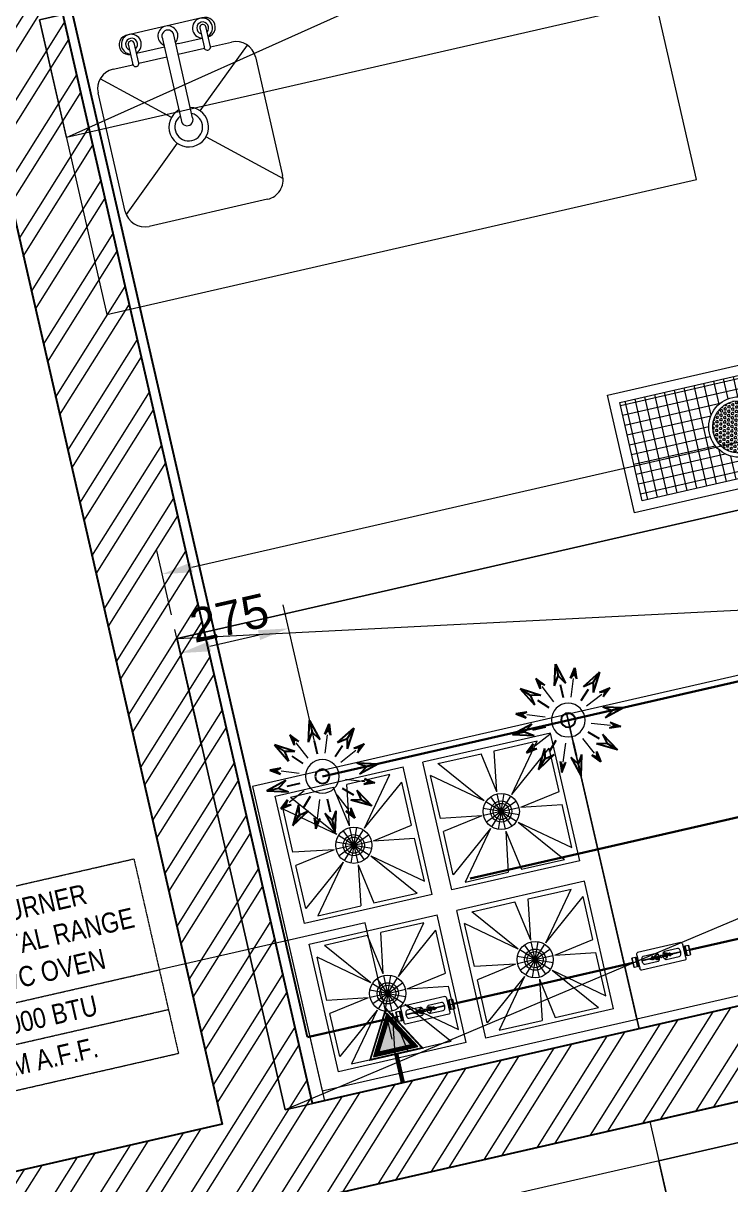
# Model space of a CAD drawing. Header units: millimetres. Extents: x 1667 to 847943, y 724 to 1832625.
# Drawn here: x 648084 to 649838, y 711078 to 713960 of the extents above; entities that cross this region are included whole.
import ezdxf

# ---------------------------------------------------------------- set-up
doc = ezdxf.new("R2010")
doc.units = ezdxf.units.MM
doc.linetypes.add('CENTER', pattern=[2, 1.25, -0.25, 0.25, -0.25])
doc.layers.get('Defpoints').update_dxf_attribs({"color": 140})
for name, color, linetype, lineweight in [('2026-02-28_GF-SF BWP SET_MAIN BLOCK_SASANGIR RESORT$0$BRICK WALL_MOFA', 20, 'Continuous', 25), ('2026-02-28_GF-SF BWP SET_MAIN BLOCK_SASANGIR RESORT$0$HATCH LIGHT_MOFA', 253, 'Continuous', 0), ('DIMENSION_MOFA', 66, 'CENTER', 15), ('FURNITURE_MOFA', 46, 'Continuous', 5), ('GH - KIT EQUIP.', 2, 'Continuous', 9), ('GH-GAS', 20, 'Continuous', 13), ('NEW BLOCK WORK', 126, 'Continuous', 30)]:
    doc.layers.add(name, color=color, linetype=linetype, lineweight=lineweight)
doc.layers.add('Fusible link', color=7, linetype='Continuous', true_color=0x30c200)
doc.layers.add('RI', color=81, linetype='Continuous')
doc.layers.add('SSEPL - DIMENSION', color=6, linetype='Continuous')
doc.layers.add('SSE PIPING', color=7, linetype='Continuous', lineweight=30, true_color=0x0512c2)
doc.layers.add('SSE SYS', color=7, linetype='Continuous', lineweight=15, true_color=0xeb0000)
doc.styles.add('arial', font='arial.ttf')
doc.styles.add('DIM', font='arial.ttf')
doc.styles.add('Note Text (ANSI)', font='arial.ttf')
doc.styles.add('RG', font='arial.ttf')
doc.styles.get("Standard").update_dxf_attribs({"font": 'arial.ttf'})
doc.dimstyles.new('1.', dxfattribs={"dimscale": 30, "dimtxt": 2.8, "dimasz": 2.5, "dimexe": 2, "dimexo": 2, "dimgap": 0.5, "dimtad": 1, "dimdec": 0, "dimrnd": 1e-08, "dimdsep": 46, "dimtxsty": 'Note Text (ANSI)', "dimcen": 0, "dimdle": 6, "dimclrd": 256, "dimclre": 256, "dimclrt": 256, "dimadec": 1, "dimazin": 2, "dimtfac": 0.785714, "dimtdec": 0, "dimtofl": 0, "dimtmove": 0, "dimatfit": 3, "dimfxl": 1, "dimtolj": 1, "dimlwd": -1, "dimlwe": -1, "dimarcsym": 1})
doc.dimstyles.new('KIT-DIM', dxfattribs={"dimscale": 35, "dimtxt": 2, "dimasz": 1.5, "dimexe": 0.5, "dimexo": 1, "dimgap": 1, "dimtad": 0, "dimdec": 0, "dimtxsty": 'arial', "dimcen": 0, "dimdle": 1, "dimclrd": 251, "dimclre": 251, "dimclrt": 1, "dimadec": 0, "dimazin": 0, "dimtfac": 1, "dimtdec": 0, "dimtix": 1, "dimtmove": 0, "dimatfit": 3, "dimfxl": 1, "dimlwd": -1, "dimarcsym": 0})
doc.dimstyles.new('KIT_DIM', dxfattribs={"dimscale": 35, "dimtxt": 2.5, "dimasz": 2, "dimexe": 1, "dimexo": 1, "dimgap": 0.5, "dimtad": 1, "dimdec": 0, "dimzin": 3, "dimdsep": 46, "dimtxsty": 'arial', "dimcen": 0, "dimdle": 0.75, "dimclrd": 251, "dimclre": 251, "dimclrt": 15, "dimadec": 1, "dimazin": 1, "dimtfac": 1, "dimtdec": 0, "dimtix": 1, "dimtmove": 1, "dimatfit": 3, "dimfxl": 1, "dimtolj": 1, "dimtzin": 3, "dimlwd": 13, "dimlwe": 13, "dimarcsym": 0})

# ---------------------------------------------------------------- blocks, each defined once
blk = doc.blocks.new('sofaseater_1')
at = {"layer": 'FURNITURE_MOFA'}
blk.add_lwpolyline([(1053427.8, -964637.6), (1053277.8, -964637.6), (1053277.8, -965337.6), (1053427.8, -965337.6)], dxfattribs=at)
for points in [[(1053277.8, -964637.6), (1053277.8, -965337.6), (1053927.8, -965337.6), (1053927.8, -964637.6)], [(1053427.8, -964637.6), (1053427.8, -965337.6), (1053277.8, -965337.6), (1053277.8, -964637.6)]]:
    blk.add_lwpolyline(points, close=True, dxfattribs=at)
blk = doc.blocks.new('oudoor seating_4S')
at = {"layer": 'NEW BLOCK WORK', "xscale": -1, "rotation": 90.00000000000001}
blk.add_blockref('sofaseater_1', (337240.9, 155012.1), dxfattribs=at)
blk = doc.blocks.new('SINK')
at = {"layer": 'FURNITURE_MOFA'}
for p, q in [((578109.7, 211491.4), (577915.6, 211491.4)), ((577916.8, 211465.2), (577916.8, 211420)), ((577932, 211420), (577932, 211465.2)), ((578002.8, 211466.1), (578002.8, 211256.4)), ((578031.9, 211255), (578031.9, 211465.8)), ((578098.8, 211465.2), (578098.8, 211420)), ((578114.1, 211420), (578114.1, 211465.2)), ((577915.6, 211442.3), (577915.6, 211442.2)), ((577915.6, 211442.2), (577916.8, 211442.2)), ((577932, 211442.2), (578002.8, 211442.2)), ((578038.5, 211442.2), (578031.9, 211442.2)), ((578038.5, 211442.2), (578098.8, 211442.2)), ((577980.6, 211267.4), (577829.8, 211400.2)), ((577866.5, 211416.5), (577916.7, 211416.5)), ((577932.1, 211416.5), (578002.8, 211416.5)), ((578031.9, 211416.5), (578098.7, 211416.5)), ((578053.9, 211267.4), (578204.7, 211400.2)), ((578114.2, 211416.5), (578168, 211416.5)), ((577817.3, 211065.7), (577817.3, 211367.3)), ((578217.3, 211367.3), (578217.3, 211065.7)), ((577980.6, 211201.7), (577817.8, 211058.2)), ((578053.9, 211201.7), (578216.7, 211058.2)), ((578168, 211016.5), (577866.5, 211016.5))]:
    blk.add_line(p, q, dxfattribs=at)
for centre, radius, start, end in [((577918.9, 211466.8), 24.8, 83.6375, 265.1112), ((577924.4, 211466.7), 24.8, 287.9421, 252.0579), ((578017.5, 211466.7), 24.8, 305.6219, 233.6179), ((578105.2, 211466.7), 24.8, 291.0633, 255.1249), ((578112.5, 211466.8), 24.8, 273.6196, 96.3625), ((577924.9, 211466.7), 14.8, 298.8271, 236.561), ((577924.4, 211467.2), 7.87, 345.6134, 194.3866), ((578017.3, 211466.5), 14.8, 353.6262, 192.1333), ((578105.9, 211466.7), 14.8, 303.439, 241.1729), ((578106.4, 211467.2), 7.87, 345.6134, 194.3866), ((577866.5, 211367.3), 49.2, 90, 180), ((577924.4, 211418), 7.87, 165.6134, 14.3866), ((578106.4, 211418), 7.87, 165.6134, 14.3866), ((578168, 211367.3), 49.2, 0, 90), ((578017.3, 211234.6), 49.2, 107.0555, 72.6537), ((578017.3, 211234.6), 34.4, 114.7713, 64.7909), ((578017.3, 211253.3), 14.8, 167.8667, 6.3738), ((577866.5, 211065.7), 49.2, 180, 270), ((578168, 211065.7), 49.2, 270, 0)]:
    blk.add_arc(centre, radius, start, end, dxfattribs=at)
blk = doc.blocks.new('GR600')
at = {"layer": 'GH - KIT EQUIP.', "true_color": 0x262627}
h = blk.add_hatch(dxfattribs=at)
h.set_pattern_fill('ANSI37', color=250, scale=200, angle=45)
h.set_pattern_definition([(90, (269578.89, 3638601.525), (-25, -5e-15), []), (180, (269578.89, 3638601.525), (5e-15, -25), [])])
h.paths.add_polyline_path([(505118.7, 156615), (505118.7, 156365), (505668.2, 156365), (505668.2, 156615)])
h.paths.add_polyline_path([(505468.4, 156490, 1), (505318.4, 156490, 1)], flags=16)
h.paths.add_polyline_path([(505458.4, 156490, 1), (505328.4, 156490, 1)], flags=0)
h = blk.add_hatch(dxfattribs=at)
h.set_pattern_fill('HEX', color=250, scale=25, angle=45)
h.set_pattern_definition([(45, (270639.0354, 3638601.525), (-3.827327723, 3.827327723), [3.125, -6.25]), (165, (270639.0354, 3638601.525), (-1.400899175, -5.228226898), [3.125, -6.25]), (105, (270641.245, 3638603.735), (-5.228226898, -1.400899175), [3.125, -6.25])])
h.paths.add_polyline_path([(505458.4, 156490, 1), (505328.4, 156490, 1)])
at = {"layer": 'GH - KIT EQUIP.'}
blk.add_lwpolyline([(505693.2, 156340), (505093.7, 156340), (505093.7, 156640), (505693.2, 156640), (505693.2, 156340)], dxfattribs=at)
blk.add_lwpolyline([(505668.2, 156615), (505668.2, 156365), (505118.7, 156365), (505118.7, 156615)], close=True, dxfattribs=at)
for radius in [75, 65]:
    blk.add_circle((505393.4, 156490), radius, dxfattribs=at)
blk = doc.blocks.new('GAS C')
at = {"layer": 'GH-GAS'}
h = blk.add_hatch(color=256, dxfattribs=at)
h.dxf.hatch_style = 1
h.paths.add_polyline_path([(85924.4, 27254.1), (85924.4, 27294.9), (85853.7, 27254.1), (85924.4, 27213.3)])
at = {"layer": 'GH-GAS', "color": 66}
for points, const_width in [([(86012.7, 27254.1), (85939.1, 27254.1), (85939.1, 27320.5), (85824.1, 27254.1), (85939.1, 27187.7), (85939.1, 27254.1)], 4.46), ([(85939.1, 27254.1), (86012.7, 27254.1)], 10.8)]:
    blk.add_lwpolyline(points, dxfattribs=dict(at, const_width=const_width))
at = {"layer": 'GH-GAS', "color": 0}
for points in [[(85933.4, 27254.1), (85933.4, 27310.6), (85835.6, 27254.1), (85933.4, 27197.6)], [(85924.4, 27254.1), (85924.4, 27294.9), (85853.7, 27254.1), (85924.4, 27213.3)]]:
    blk.add_lwpolyline(points, close=True, dxfattribs=at)
at = {"layer": 'GH-GAS', "color": 2, "const_width": 8.7}
blk.add_lwpolyline([(85928.9, 27254.1), (85928.9, 27302.7), (85844.6, 27254.1), (85928.9, 27205.4)], close=True, dxfattribs=at)
at = {"layer": 'GH-GAS', "color": 30}
blk.add_lwpolyline([(85924.4, 27254.1), (85924.4, 27294.9), (85853.7, 27254.1), (85924.4, 27213.3)], close=True, dxfattribs=at)
blk = doc.blocks.new('*T770')
at = {"layer": 'GH-GAS', "color": 0, "linetype": 'ByBlock', "lineweight": -2, "transparency": 16777216}
for p, q in [((0, 0), (948.4, 0)), ((0, 0), (0, -495)), ((259.1, 0), (259.1, -282.4)), ((948.4, 0), (948.4, -495)), ((0, -282.4), (948.4, -282.4)), ((0, -383.4), (948.4, -383.4)), ((0, -495), (948.4, -495))]:
    blk.add_line(p, q, dxfattribs=at)
at = {"layer": 'GH-GAS', "color": 0, "transparency": 16777216, "char_height": 50, "attachment_point": 5}
for s, insert, width in [('{\\fArial Narrow|b0|i0|c0|p34;\\C30;FOUR BURNER CONTINENTAL RANGE WITH U/C OVEN}', (603.8, -141.2), 687.71), ('{\\fArial Narrow|b0|i0|c0|p34;\\C30;4.5 P.S.I. - 400000 BTU}', (474.2, -332.9), 946.812), ('{\\fArial Narrow|b0|i0|c0|p34;\\C30;H.P. @ 200MM A.F.F.}', (474.2, -439.2), 946.812)]:
    blk.add_mtext(s, dxfattribs=dict(at, insert=insert, width=width))
at = {"layer": 'GH-GAS', "color": 0, "transparency": 16777216, "insert": (129.6, -141.2), "char_height": 50, "width": 257.481, "attachment_point": 5, "style": 'RG'}
blk.add_mtext('{\\fArial Narrow|b0|i0|c0|p34;\\C30;NVK - 06}', dxfattribs=at)
blk = doc.blocks.new('*D761')
at = {"layer": 'Defpoints', "color": 0, "transparency": 16777216}
for p in [(-20490, 256.7), (-20490, 100), (-20190.5, 111.9)]:
    blk.add_point(p, dxfattribs=at)
at = {"layer": 'GH-GAS', "lineweight": 13, "transparency": 16777216}
for p, q in [((174102.5, 1087063.8), (174102.5, 1087220.5)), ((174402, 1087075.8), (174402, 1087220.5)), ((174332, 1087185.5), (174172.5, 1087185.5))]:
    blk.add_line(p, q, dxfattribs=at)
at = {"layer": 'GH-GAS', "transparency": 16777216}
for points in [[(174172.5, 1087197.2), (174172.5, 1087173.8), (174102.5, 1087185.5)], [(174332, 1087173.8), (174332, 1087197.2), (174402, 1087185.5)]]:
    blk.add_solid(points, dxfattribs=at)
at = {"layer": 'GH-GAS', "transparency": 16777216, "insert": (174252.2, 1087247.7), "char_height": 87.5, "attachment_point": 5, "style": 'DIM'}
blk.add_mtext('\\A1;300', dxfattribs=at)
blk = doc.blocks.new('*D762')
at = {"layer": 'Defpoints', "color": 0, "transparency": 16777216}
for p in [(-18490.5, 256.7), (-20190.5, 111.9), (-18490.5, 111.9)]:
    blk.add_point(p, dxfattribs=at)
at = {"layer": 'GH-GAS', "lineweight": 13, "transparency": 16777216}
for p, q in [((174402, 1087075.8), (174402, 1087220.5)), ((176102, 1087075.8), (176102, 1087220.5)), ((174472, 1087185.5), (176032, 1087185.5))]:
    blk.add_line(p, q, dxfattribs=at)
at = {"layer": 'GH-GAS', "transparency": 16777216}
for points in [[(174472, 1087197.2), (174472, 1087173.8), (174402, 1087185.5)], [(176032, 1087173.8), (176032, 1087197.2), (176102, 1087185.5)]]:
    blk.add_solid(points, dxfattribs=at)
at = {"layer": 'GH-GAS', "transparency": 16777216, "insert": (175252, 1087247.7), "char_height": 87.5, "attachment_point": 5, "style": 'DIM'}
blk.add_mtext('\\A1;1700', dxfattribs=at)
blk = doc.blocks.new('FUSIBLE LINK')
at = {"layer": 'SSE SYS', "color": 0, "lineweight": 0}
for p, q in [((0, 11.8), (0, -11.8)), ((1.4, 11.8), (0, 11.8)), ((1.4, 11.8), (1.4, 12)), ((1.4, 11.8), (1.4, -11.8)), ((13.5, 12), (1.9, 12)), ((13.5, 0), (1.9, 0)), ((14, 11.8), (14, 12)), ((14, -11.8), (14, 11.8)), ((14, 10.9), (17.5, 10.9)), ((17.5, 11.5), (17.6, 12)), ((17.5, -11.5), (17.5, 11.5)), ((18.1, 12), (22.5, 12)), ((18.2, 0), (22.5, 0)), ((22.5, -16.5), (22.5, 16.5)), ((211.5, 22.5), (28.5, 22.5)), ((70.8, 0.7), (37.5, 0.7)), ((47.5, 10), (102.5, 10)), ((70.8, 0.7), (70.8, -0.4)), ((82, 2.7), (82, -0.4)), ((84, 3.5), (83, 3.5)), ((83, 0.3), (84, 0.3)), ((85, 2.7), (85, -0.4)), ((95, 0), (95, -1.1)), ((98.7, 0.4), (98.7, 1.1)), ((109.9, 6.7), (104.5, 6.7)), ((110.3, 0.4), (110.3, 1.1)), ((112, -3.1), (112, 3.1)), ((117, 1.2), (117, -1.2)), ((123, -1.2), (123, 1.2)), ((131.3, 7.8), (135.5, 7.8)), ((137.5, 10), (192.5, 10)), ((145, 0), (145, 1.1)), ((154.7, 2.7), (154.7, -0.4)), ((155.7, 3.5), (156.6, 3.5)), ((156.6, 0.3), (155.7, 0.3)), ((157.6, 2.7), (157.6, -0.4)), ((168.8, 0.7), (168.8, -0.4)), ((202.5, 0.7), (168.8, 0.7)), ((217.5, 16.5), (217.5, -16.5)), ((221.9, 12), (217.5, 12)), ((221.9, 0), (217.5, 0)), ((222.5, 11.5), (222.4, 12)), ((222.5, 11.5), (222.5, -11.5)), ((226, 10.9), (222.5, 10.9)), ((226, 11.8), (226, 12)), ((226, 11.8), (226, -11.8)), ((226.5, 12), (238.1, 12)), ((226.5, 0), (238.1, 0)), ((238.6, 11.8), (238.6, 12)), ((238.6, -11.8), (238.6, 11.8)), ((238.6, 11.8), (240, 11.8)), ((240, -11.8), (240, 11.8)), ((1.4, -11.8), (0, -11.8)), ((1.4, -11.8), (1.4, -12)), ((13.5, -12), (1.9, -12)), ((14, -10.9), (17.5, -10.9)), ((14, -11.8), (14, -12)), ((17.5, -11.5), (17.6, -12)), ((18.1, -12), (22.5, -12)), ((211.5, -22.5), (28.5, -22.5)), ((70.8, -0.6), (37.5, -0.6)), ((102.5, -10), (47.5, -10)), ((70.8, -0.4), (70.8, -0.6)), ((82, -3.6), (82, -0.4)), ((84, -4.4), (83, -4.4)), ((85, -0.4), (85, -3.6)), ((104.5, -6.7), (109.9, -6.7)), ((104.5, -7.8), (108.7, -7.8)), ((135.5, -5.6), (129.2, -5.6)), ((130.1, -6.7), (135.5, -6.7)), ((192.5, -10), (137.5, -10)), ((154.7, -0.4), (154.7, -3.6)), ((155.7, -4.4), (156.6, -4.4)), ((157.6, -3.6), (157.6, -0.4)), ((168.8, -0.4), (168.8, -0.6)), ((202.5, -0.6), (168.8, -0.6)), ((221.9, -12), (217.5, -12)), ((222.5, -11.5), (222.4, -12)), ((226, -10.9), (222.5, -10.9)), ((226, -11.8), (226, -12)), ((226.5, -12), (238.1, -12)), ((238.6, -11.8), (240, -11.8)), ((238.6, -11.8), (238.6, -12))]:
    blk.add_line(p, q, dxfattribs=at)
for centre, start, end in [((28.5, 16.5), 90, 180), ((211.5, 16.5), 0, 90), ((28.5, -16.5), 180, 270), ((211.5, -16.5), 270, 0)]:
    blk.add_arc(centre, 6, start, end, dxfattribs=at)
for centre, major_axis in [((76.3, 1.3), (0.107, 0.641)), ((163.3, 1.3), (-0.107, 0.641))]:
    blk.add_ellipse(centre, major_axis=major_axis, ratio=0.135102, dxfattribs=at)
for centre, major_axis, ratio, start_param, end_param in [((83, 2.7), (-1, 0), 0.769374, 4.712389, 6.283185), ((83, -0.4), (-1, 0), 0.769374, 4.712389, 6.283185), ((84, 2.7), (1, 0), 0.769374, 0, 1.570796), ((84, -0.4), (1, 0), 0.769374, 0, 1.570796), ((104.5, 0), (-9.5, 0), 0.707107, 5.998219, 7.853982), ((104.5, 0), (-9.5, 0), 0.707107, 4.712389, 5.774777), ((104.5, 1.1), (5.76, 0), 0.707107, 2.942229, 8.903945), ((104.5, 1.1), (4.76, 0), 0.707107, 2.951279, 8.856853), ((135.5, -1.1), (-4.76, 0), 0.707107, 4.335447, 6.067777), ((135.5, 1.1), (9.5, 0), 0.707107, 0.313248, 1.570796), ((135.5, 1.1), (9.5, 0), 0.707107, 4.712389, 6.385879), ((135.5, 0), (9.5, 0), 0.707107, 4.712389, 6.283185), ((135.5, -1.1), (4.76, 0), 0.707107, 0.215408, 0.824896), ((155.7, 2.7), (-1, 0), 0.769374, 4.712389, 6.283185), ((155.7, -0.4), (-1, 0), 0.769374, 4.712389, 6.283185), ((156.6, 2.7), (1, 0), 0.769374, 0, 1.570796), ((156.6, -0.4), (1, 0), 0.769374, 0, 1.570796), ((83, -3.6), (-1, 0), 0.769374, 0, 1.570796), ((84, -3.6), (1, 0), 0.769374, 4.712389, 6.283185), ((104.5, -1.1), (-9.5, 0), 0.707107, 0, 1.570796), ((155.7, -3.6), (-1, 0), 0.769374, 0, 1.570796), ((156.6, -3.6), (1, 0), 0.769374, 4.712389, 6.283185)]:
    blk.add_ellipse(centre, major_axis=major_axis, ratio=ratio, start_param=start_param, end_param=end_param, dxfattribs=at)
for points, weights in [([(1.9, 12), (1, 6), (1.9, 0)], [1.07710249847, 1.24373083487, 1.07710249847]), ([(1.4, 12), (1.4, 12), (1.9, 12)], [1.16041666667, 1.16041666667, 1.07710249847]), ([(1.9, 0), (1, -6), (1.9, -12)], [1.07710249847, 1.24373083487, 1.07710249847]), ([(13.5, 12), (14, 12), (14, 12)], [1.07710249847, 1.16041666667, 1.16041666667]), ([(13.5, 0), (14.4, 6), (13.5, 12)], [1.07710249847, 1.24373083487, 1.07710249847]), ([(13.5, -12), (14.4, -6), (13.5, 0)], [1.07710249847, 1.24373083487, 1.07710249847]), ([(18.1, 12), (17.6, 12), (17.6, 12)], [1.00344322391, 1.08333333333, 1.08333333333]), ([(18.2, 0), (17.2, 6), (18.1, 12)], [1.00136118663, 1.15523047531, 1.00343082543]), ([(18.1, -12), (17.2, -6), (18.2, 0)], [1.00343082542, 1.15523047531, 1.00136118663]), ([(222.4, 12), (222.4, 12), (221.9, 12)], [1.08333333333, 1.08333333333, 1.00764795771]), ([(221.9, 12), (222.8, 6), (221.9, 0)], [1.00767581319, 1.1670909423, 1.00981175327]), ([(221.9, 0), (222.8, -6), (221.9, -12)], [1.00981175327, 1.1670909423, 1.00767581319]), ([(226.5, 12), (225.6, 6), (226.5, 0)], [1.07710249847, 1.24373083487, 1.07710249847]), ([(226, 12), (226, 12), (226.5, 12)], [1.16041666667, 1.16041666667, 1.07710249847]), ([(226.5, 0), (225.6, -6), (226.5, -12)], [1.07710249847, 1.24373083487, 1.07710249847]), ([(238.1, 0), (239, 6), (238.1, 12)], [1.07710249847, 1.24373083487, 1.07710249847]), ([(238.1, 12), (238.6, 12), (238.6, 12)], [1.07710249847, 1.16041666667, 1.16041666667]), ([(238.1, -12), (239, -6), (238.1, 0)], [1.07710249847, 1.24373083487, 1.07710249847]), ([(1.9, -12), (1.4, -12), (1.4, -12)], [1.07710249847, 1.16041666667, 1.16041666667]), ([(14, -12), (14, -12), (13.5, -12)], [1.16041666667, 1.16041666667, 1.07710249847]), ([(17.6, -12), (17.6, -12), (18.1, -12)], [1.08333333333, 1.08333333333, 1.00344322392]), ([(221.9, -12), (222.4, -12), (222.4, -12)], [1.00764795771, 1.08333333333, 1.08333333333]), ([(226.5, -12), (226, -12), (226, -12)], [1.07710249847, 1.16041666667, 1.16041666667]), ([(238.6, -12), (238.6, -12), (238.1, -12)], [1.16041666667, 1.16041666667, 1.07710249847])]:
    blk.add_rational_spline(points, weights, degree=2, dxfattribs=at)
for points, knots in [([(47.5, -10), (46.2, -10), (44.9, -9.7), (42.4, -8.7), (41.3, -8), (39.5, -6.2), (38.8, -5.1), (37.8, -2.6), (37.5, -1.3), (37.5, 1.3), (37.8, 2.6), (38.8, 5.1), (39.5, 6.2), (41.3, 8), (42.4, 8.7), (44.9, 9.7), (46.2, 10), (47.5, 10)], [-3.028815, -3.028815, -3.028815, -3.028815, -2.650181, -2.650181, -2.271547, -2.271547, -1.892977, -1.892977, -1.514407, -1.514407, -1.135838, -1.135838, -0.757268, -0.757268, -0.378634, -0.378634, 0, 0, 0, 0]), ([(85, 0.6), (85.7, 0.6), (86.4, 0.7), (88.4, 1), (89.6, 1.4), (91.9, 2.4), (93.1, 2.8), (95.2, 3.2), (96, 3.3), (98.1, 3.3), (99.4, 3.2), (101.2, 2.7), (101.7, 2.5), (102.3, 2.1), (102.6, 1.9), (103.1, 1.4), (103.4, 1.1), (103.7, 0.4), (103.8, 0), (103.9, -0.7), (103.9, -1.1), (103.7, -1.8), (103.7, -2), (103.6, -2.2)], [0, 0, 0, 0, 0.217722, 0.217722, 0.599337, 0.599337, 1.001087, 1.001087, 1.237962, 1.237962, 1.634576, 1.634576, 1.793536, 1.793536, 1.887731, 1.887731, 2.035841, 2.035841, 2.164918, 2.164918, 2.307792, 2.307792, 2.392726, 2.392726, 2.392726, 2.392726]), ([(102.3, -1.9), (102.3, -1.8), (102.4, -1.7), (102.6, -1.2), (102.6, -0.8), (102.5, -0.2), (102.5, -0.1), (102.3, 0.3), (102.3, 0.4), (102, 0.7), (101.8, 0.9), (101.3, 1.2), (101, 1.4), (100.4, 1.6), (100, 1.7), (99, 1.9), (98.4, 2), (96.9, 2), (96, 2), (93.9, 1.7), (92.8, 1.3), (90.7, 0.5), (89.5, 0), (87.2, -0.5), (86.1, -0.7), (85, -0.7)], [1.927663, 1.927663, 1.927663, 1.927663, 1.971839, 1.971839, 2.14146, 2.14146, 2.223179, 2.223179, 2.288169, 2.288169, 2.392051, 2.392051, 2.484571, 2.484571, 2.605248, 2.605248, 2.785636, 2.785636, 3.064619, 3.064619, 3.414855, 3.414855, 3.792298, 3.792298, 4.131386, 4.131386, 4.131386, 4.131386]), ([(100.6, 1.5), (100.6, 1.4), (100.5, 1.4), (100.2, 1.1), (100, 0.8), (99.9, 0.5), (99.9, 0.4), (99.9, 0.4)], [7.1761552, 7.1761552, 7.1761552, 7.1761552, 7.2463126, 7.2463126, 7.5518512, 7.5518512, 7.6082514, 7.6082514, 7.6082514, 7.6082514]), ([(109.1, 0.4), (109.1, 0.5), (109, 0.7), (108.7, 1.2), (108.4, 1.5), (107.8, 1.9), (107.4, 2.2), (106.5, 2.5), (106.1, 2.6), (105.1, 2.8), (104.6, 2.8), (103.6, 2.7), (103.1, 2.6), (102.4, 2.5), (102.2, 2.4), (102, 2.3)], [4.958119, 4.958119, 4.958119, 4.958119, 5.153641, 5.153641, 5.481226, 5.481226, 5.77758, 5.77758, 6.070578, 6.070578, 6.364746, 6.364746, 6.659288, 6.659288, 6.800091, 6.800091, 6.800091, 6.800091]), ([(102.5, 10), (103.8, 10), (105.1, 9.7), (107.6, 8.7), (108.7, 8), (110.5, 6.2), (111.2, 5.1), (112.2, 2.6), (112.5, 1.3), (112.5, -1.3), (112.2, -2.6), (111.2, -5.1), (110.5, -6.2), (108.7, -8), (107.6, -8.7), (105.1, -9.7), (103.8, -10), (102.5, -10)], [0, 0, 0, 0, 0.378634, 0.378634, 0.757268, 0.757268, 1.135838, 1.135838, 1.514407, 1.514407, 1.892977, 1.892977, 2.271547, 2.271547, 2.650181, 2.650181, 3.028815, 3.028815, 3.028815, 3.028815]), ([(120, 3.3), (120.4, 3.3), (120.8, 3.2), (121.6, 2.8), (122, 2.6), (122.6, 2), (122.8, 1.6), (123.2, 0.8), (123.2, 0.4), (123.2, -0.4), (123.2, -0.8), (122.8, -1.6), (122.6, -2), (122, -2.6), (121.6, -2.8), (120.8, -3.2), (120.4, -3.2), (119.6, -3.2), (119.2, -3.2), (118.4, -2.8), (118, -2.6), (117.4, -2), (117.2, -1.6), (116.8, -0.8), (116.8, -0.4), (116.8, 0.4), (116.8, 0.8), (117.2, 1.6), (117.4, 2), (118, 2.6), (118.4, 2.8), (119.2, 3.2), (119.6, 3.3), (120, 3.3)], [0, 0, 0, 0, 0.122487, 0.122487, 0.244974, 0.244974, 0.367461, 0.367461, 0.489948, 0.489948, 0.612435, 0.612435, 0.734921, 0.734921, 0.857408, 0.857408, 0.979896, 0.979896, 1.102383, 1.102383, 1.22487, 1.22487, 1.347356, 1.347356, 1.469843, 1.469843, 1.59233, 1.59233, 1.714817, 1.714817, 1.837304, 1.837304, 1.959791, 1.959791, 1.959791, 1.959791]), ([(137.5, -10), (136.2, -10), (134.9, -9.7), (132.4, -8.7), (131.3, -8), (129.5, -6.2), (128.8, -5.1), (127.8, -2.6), (127.5, -1.3), (127.5, 1.3), (127.8, 2.6), (128.8, 5.1), (129.5, 6.2), (131.3, 8), (132.4, 8.7), (134.9, 9.7), (136.2, 10), (137.5, 10)], [-3.028815, -3.028815, -3.028815, -3.028815, -2.650181, -2.650181, -2.271547, -2.271547, -1.892977, -1.892977, -1.514407, -1.514407, -1.135838, -1.135838, -0.757268, -0.757268, -0.378634, -0.378634, 0, 0, 0, 0]), ([(140.3, 0.2), (140.3, -0.1), (140.1, -0.5), (139.7, -1.2), (139.4, -1.5), (138.8, -1.9), (138.4, -2.2), (137.5, -2.5), (137.1, -2.6), (136.1, -2.8), (135.6, -2.8), (134.6, -2.7), (134.1, -2.6), (133.2, -2.4), (132.8, -2.2), (132, -1.8), (131.7, -1.6), (131.2, -1.1), (131, -0.8), (130.8, -0.3), (130.7, 0), (130.7, 0.2)], [1.570796, 1.570796, 1.570796, 1.570796, 2.012049, 2.012049, 2.339634, 2.339634, 2.635988, 2.635988, 2.928985, 2.928985, 3.223153, 3.223153, 3.517695, 3.517695, 3.81113, 3.81113, 4.10472, 4.10472, 4.410259, 4.410259, 4.712389, 4.712389, 4.712389, 4.712389]), ([(136.3, -2.7), (136.2, -2.4), (136.1, -2.1), (135.8, -1.3), (135.8, -0.8), (135.9, 0), (135.9, 0.3), (136.2, 0.9), (136.4, 1.2), (137, 1.8), (137.3, 2.1), (138, 2.5), (138.5, 2.7), (139.5, 3), (140.1, 3.1), (141.6, 3.3), (142.6, 3.3), (144.7, 3.2), (146, 3), (148.3, 2.2), (149.4, 1.6), (151.6, 0.9), (152.7, 0.7), (154.1, 0.6), (154.4, 0.6), (154.7, 0.6)], [2.023629, 2.023629, 2.023629, 2.023629, 2.138276, 2.138276, 2.33333, 2.33333, 2.421199, 2.421199, 2.567305, 2.567305, 2.696329, 2.696329, 2.839885, 2.839885, 3.028475, 3.028475, 3.301463, 3.301463, 3.682223, 3.682223, 4.060763, 4.060763, 4.399366, 4.399366, 4.484991, 4.484991, 4.484991, 4.484991]), ([(154.7, -0.7), (153.9, -0.7), (153.1, -0.6), (150.9, -0.3), (149.6, 0.2), (147, 1.3), (145.6, 1.7), (143.5, 2), (142.8, 2), (141.5, 2), (140.9, 1.9), (139.9, 1.7), (139.4, 1.6), (138.7, 1.4), (138.4, 1.2), (138, 1), (137.9, 0.9), (137.6, 0.6), (137.4, 0.4), (137.2, 0), (137.1, -0.2), (137.1, -0.7), (137.1, -1), (137.3, -1.7), (137.4, -2.1), (137.7, -2.4), (137.7, -2.4), (137.7, -2.4)], [0, 0, 0, 0, 0.240735, 0.240735, 0.669452, 0.669452, 1.116471, 1.116471, 1.319401, 1.319401, 1.495533, 1.495533, 1.643532, 1.643532, 1.738305, 1.738305, 1.798805, 1.798805, 1.894993, 1.894993, 1.990364, 1.990364, 2.118017, 2.118017, 2.280462, 2.280462, 2.283284, 2.283284, 2.283284, 2.283284]), ([(162.2, 0.4), (163.7, 0.5), (165.2, 0.5), (167.4, 0.6), (168.1, 0.6), (168.8, 0.7)], [0.4577605, 0.4577605, 0.4577605, 0.4577605, 0.9134652, 0.9134652, 1.1257771, 1.1257771, 1.1257771, 1.1257771]), ([(192.5, 10), (193.8, 10), (195.1, 9.7), (197.6, 8.7), (198.7, 8), (200.5, 6.2), (201.2, 5.1), (202.2, 2.6), (202.5, 1.3), (202.5, -1.3), (202.2, -2.6), (201.2, -5.1), (200.5, -6.2), (198.7, -8), (197.6, -8.7), (195.1, -9.7), (193.8, -10), (192.5, -10)], [0, 0, 0, 0, 0.378634, 0.378634, 0.757268, 0.757268, 1.135838, 1.135838, 1.514407, 1.514407, 1.892977, 1.892977, 2.271547, 2.271547, 2.650181, 2.650181, 3.028815, 3.028815, 3.028815, 3.028815]), ([(82, -1.4), (78.8, -0.9), (75.5, -0.8), (71.7, -0.7), (71.3, -0.7), (70.8, -0.6)], [0, 0, 0, 0, 0.993496, 0.993496, 1.125968, 1.125968, 1.125968, 1.125968]), ([(96.8, -5), (96.2, -4.9), (95.7, -4.8), (93.8, -4.3), (92.5, -3.9), (89.2, -2.8), (87.1, -2.3), (85, -2)], [3.239476, 3.239476, 3.239476, 3.239476, 3.399636, 3.399636, 3.830524, 3.830524, 4.482784, 4.482784, 4.482784, 4.482784]), ([(85.2, -0.7), (87.3, -1), (89.3, -1.5), (92.7, -2.6), (94.1, -3.1), (95.6, -3.4)], [0.019334, 0.019334, 0.019334, 0.019334, 0.660667, 0.660667, 1.121037, 1.121037, 1.121037, 1.121037]), ([(154.7, -2), (152.8, -2.2), (150.8, -2.7), (147.5, -3.8), (146, -4.3), (143.6, -4.9), (142.7, -5.1), (141.7, -5.1), (141.6, -5.1), (141.6, -5.1)], [0, 0, 0, 0, 0.594463, 0.594463, 1.07955, 1.07955, 1.36646, 1.36646, 1.375298, 1.375298, 1.375298, 1.375298]), ([(143.6, -3.5), (143.6, -3.5), (143.6, -3.5), (144.8, -3.3), (145.9, -2.9), (149.4, -1.8), (151.9, -1.1), (154.5, -0.7)], [2.955523, 2.955523, 2.955523, 2.955523, 2.965126, 2.965126, 3.316615, 3.316615, 4.110893, 4.110893, 4.110893, 4.110893])]:
    blk.add_open_spline(points, degree=3, knots=knots, dxfattribs=at)
for points in [[(70.8, 0.7), (73, 0.6), (75.2, 0.5), (77.4, 0.4)], [(82, -0.5), (80.1, -0.2), (78.2, 0.3), (76.2, 0.6)], [(76.5, 1.9), (78.3, 1.6), (80.2, 1.1), (82, 0.8)], [(157.6, 0.8), (159.5, 1.1), (161.4, 1.6), (163.2, 1.9)], [(163.4, 0.6), (161.5, 0.3), (159.6, -0.2), (157.6, -0.5)], [(168.8, -0.6), (165.1, -0.8), (161.3, -0.8), (157.6, -1.4)]]:
    blk.add_open_spline(points, degree=3, dxfattribs=at)
blk = doc.blocks.new('*U187')
at = {"xscale": 0.6}
blk.add_blockref('FUSIBLE LINK', (-83, 0), dxfattribs=at)
blk = doc.blocks.new('*U186')
at = {"color": 0, "linetype": 'ByBlock', "lineweight": -2, "transparency": 16777216}
blk.add_blockref('*U187', (0, 0), dxfattribs=at)
blk = doc.blocks.new('FLU. LINK SLD')
at = {"layer": 'Fusible link', "color": 1, "lineweight": 30, "true_color": 0xff0000}
for p, q in [((72, 0), (300, 0)), ((444, 0), (672, 0))]:
    blk.add_line(p, q, dxfattribs=at)
at = {"color": 7, "xscale": -1}
blk.add_blockref('*U186', (361, 0), dxfattribs=at)
blk = doc.blocks.new('*U276')
blk.add_blockref('FLU. LINK SLD', (-372, 0))
blk = doc.blocks.new('*U275')
at = {"layer": 'Fusible link', "color": 0, "linetype": 'ByBlock', "lineweight": -2, "transparency": 16777216}
for p in [(5400, 0), (6000, 0)]:
    blk.add_blockref('*U276', p, dxfattribs=at)
blk = doc.blocks.new('*D285')
at = {"layer": 'Defpoints', "color": 0, "transparency": 16777216}
for p in [(1178353.9, -1355961.8), (1178353.9, -1356257.6), (1178628.9, -1356338.5)]:
    blk.add_point(p, dxfattribs=at)
at = {"layer": 'SSE SYS', "color": 7, "transparency": 16777216}
for p, q in [((1178353.9, -1356197.6), (1178353.9, -1355901.8)), ((1178628.9, -1356278.5), (1178628.9, -1355901.8)), ((1178553.9, -1355961.8), (1178428.9, -1355961.8))]:
    blk.add_line(p, q, dxfattribs=at)
for points in [[(1178428.9, -1355949.3), (1178428.9, -1355974.3), (1178353.9, -1355961.8)], [(1178553.9, -1355974.3), (1178553.9, -1355949.3), (1178628.9, -1355961.8)]]:
    blk.add_solid(points, dxfattribs=at)
at = {"layer": 'SSE SYS', "color": 7, "transparency": 16777216, "insert": (1178491.4, -1355903.9), "char_height": 84, "attachment_point": 5, "style": 'Note Text (ANSI)'}
blk.add_mtext('\\A1;275', dxfattribs=at)
blk = doc.blocks.new('as')
at = {"layer": 'RI', "color": 6}
for p, q in [((5465.8, 12710.1), (5481.9, 12687.3)), ((5468, 12682.3), (5465.8, 12710.1))]:
    blk.add_line(p, q, dxfattribs=at)
for points in [[(5465.8, 12710.1), (5470.9, 12696)], [(5468, 12682.3), (5470.9, 12696), (5481.9, 12687.3)]]:
    blk.add_lwpolyline(points, dxfattribs=at)
blk = doc.blocks.new('earsty')
at = {"layer": 'RI', "color": 3}
for p, q in [((5514.5, 12632.3), (5528.7, 12684)), ((5528.7, 12684), (5542.9, 12632.3))]:
    blk.add_line(p, q, dxfattribs=at)
for points in [[(5528.7, 12684), (5528.7, 12654)], [(5514.5, 12632.3), (5528.7, 12654), (5542.9, 12632.3)]]:
    blk.add_lwpolyline(points, dxfattribs=at)
blk = doc.blocks.new('N2 NOZZLE')
at = {"layer": 'RI', "color": 2}
for p, q in [((8849.9, 10451.9), (8849.9, 10418.8)), ((8787, 10426.6), (8809.9, 10402.7)), ((8915.4, 10424), (8891.5, 10401.1)), ((8759.4, 10365.1), (8792.4, 10365.1)), ((8940.7, 10361.8), (8907.6, 10361.8)), ((8787, 10295.6), (8809.9, 10319.5)), ((8915.4, 10298.2), (8891.5, 10321.1)), ((8849.9, 10270.3), (8849.9, 10303.4))]:
    blk.add_line(p, q, dxfattribs=at)
at = {"layer": 'RI', "color": 3}
blk.add_circle((8849.9, 10361.1), 17.7, dxfattribs=at)
at = {"layer": 'SSE SYS', "color": 3}
for p, q in [((8830.2, 10415.3), (8814, 10459.8)), ((8874.3, 10413.4), (8893.9, 10455.5)), ((8797.6, 10385.5), (8755, 10405.7)), ((8904.1, 10380.8), (8949.2, 10396.8)), ((8795.7, 10341.4), (8752.8, 10325.7)), ((8902.2, 10336.7), (8945.4, 10316.6)), ((8825.5, 10308.8), (8805.3, 10265.5)), ((8869.6, 10306.9), (8885.6, 10263.1))]:
    blk.add_line(p, q, dxfattribs=at)
at = {"layer": 'SSE SYS', "color": 6}
blk.add_circle((8849.9, 10361.1), 41.8, dxfattribs=at)
at = {"layer": 'SSEPL - DIMENSION'}
for name, p in [('earsty', (3321.2, -2180.5)), ('as', (3339.3, -2225.8))]:
    blk.add_blockref(name, p, dxfattribs=at)
for name, p, rotation in [('earsty', (13555.6, -2511.9), 43.86927902025781), ('as', (13853.7, -2435.5), 44.99999999919728), ('earsty', (21391.6, 4836.4), 89.99999999968108), ('as', (21329, 4607.4), 88.89712622311059), ('earsty', (21528.5, 15567.9), 136.116081330813), ('as', (21646.8, 15364.8), 134.9999999992035)]:
    blk.add_blockref(name, p, dxfattribs=dict(at, rotation=rotation))
at = {"layer": 'SSEPL - DIMENSION', "xscale": -1}
for name, p, rotation in [('as', (13242.5, -2658.2), 355.000000000404), ('earsty', (3639.9, -2316.2), 313.8692790201218), ('as', (2641.1, -1896), 309.4931779048613), ('earsty', (-3691.7, 4833.2), 270.0000000003189), ('as', (-4169.4, 5968.5), 265.0000000004954), ('earsty', (-4023.2, 15066.7), 226.1307608134773), ('earsty', (3321.2, 22902.7), 180), ('as', (-3462, 16461.1), 220.0000000005127)]:
    blk.add_blockref(name, p, dxfattribs=dict(at, rotation=rotation))
blk = doc.blocks.new('N2 NOZZLE - #01')
at = {"layer": 'SSEPL - DIMENSION'}
blk.add_blockref('N2 NOZZLE', (0, 0), dxfattribs=at)
blk = doc.blocks.new('*U278')
at = {"layer": 'SSEPL - DIMENSION', "color": 6, "xscale": -1}
blk.add_blockref('N2 NOZZLE - #01', (8849.9, -10361.1), dxfattribs=at)
blk = doc.blocks.new('*U277')
at = {"layer": 'SSE SYS', "color": 0, "linetype": 'ByBlock', "lineweight": -2, "transparency": 16777216}
for p in [(5625.1, 0), (6250.2, 0)]:
    blk.add_blockref('*U278', p, dxfattribs=at)
blk = doc.blocks.new('*D286')
at = {"layer": 'Defpoints', "color": 0, "transparency": 16777216}
for p in [(1178353.9, -1355760.7), (1178353.9, -1355924.3), (1185154, -1355924.3)]:
    blk.add_point(p, dxfattribs=at)
at = {"layer": 'SSE SYS', "color": 7, "transparency": 16777216}
for p, q in [((1178353.9, -1355864.3), (1178353.9, -1355700.7)), ((1185154, -1355864.3), (1185154, -1355700.7)), ((1185079, -1355760.7), (1178428.9, -1355760.7))]:
    blk.add_line(p, q, dxfattribs=at)
for points in [[(1178428.9, -1355748.2), (1178428.9, -1355773.2), (1178353.9, -1355760.7)], [(1185079, -1355773.2), (1185079, -1355748.2), (1185154, -1355760.7)]]:
    blk.add_solid(points, dxfattribs=at)
at = {"layer": 'SSE SYS', "color": 7, "transparency": 16777216, "insert": (1181753.9, -1355702.8), "char_height": 84, "attachment_point": 5, "style": 'Note Text (ANSI)'}
blk.add_mtext('\\A1;6800', dxfattribs=at)
blk = doc.blocks.new('FSS FF01')
at = {"layer": 'Fusible link', "color": 1, "true_color": 0xff0000}
blk.add_lwpolyline([(1178447.9, -1356961.3), (1178447.9, -1353854.3), (1178350.7, -1353854.3)], dxfattribs=at)
at = {"layer": 'SSE PIPING'}
for points in [[(1178628.9, -1356338.5), (1185105.8, -1356338.5)], [(1178929, -1356667), (1185105.8, -1356667)]]:
    blk.add_lwpolyline(points, dxfattribs=at)
at = {"layer": 'SSE SYS', "color": 30}
blk.add_lwpolyline([(1185154, -1357124.3), (1178353.9, -1357124.3), (1178353.9, -1355924.3), (1185154, -1355924.3)], close=True, dxfattribs=at)
at = {"layer": 'Fusible link', "rotation": 180}
blk.add_blockref('*U275', (1184747.9, -1356961.3), dxfattribs=at)
at = {"layer": 'SSE SYS', "rotation": 180}
blk.add_blockref('*U277', (1184879, -1356338.5), dxfattribs=at)
at = {"layer": 'SSE SYS'}
dim = blk.add_aligned_dim(p1=(1185154, -1355924.3), p2=(1178353.9, -1355924.3), distance=-163.6, dimstyle='1.', override={"dimtxsty": 'Note Text (ANSI)', "dimclrd": 7, "dimclre": 7, "dimclrt": 7}, dxfattribs=at)
dim.commit()
dim.dimension.update_dxf_attribs({"geometry": '*D286', "text_midpoint": (1181753.9, -1355702.8)})
dim = blk.add_linear_dim(base=(1178353.9, -1355961.8), p1=(1178628.9, -1356338.5), p2=(1178353.9, -1356257.6), angle=180, dimstyle='1.', override={"dimtxsty": 'Note Text (ANSI)', "dimclrd": 7, "dimclre": 7, "dimclrt": 7}, dxfattribs=at)
dim.commit()
dim.dimension.update_dxf_attribs({"geometry": '*D285', "text_midpoint": (1178491.4, -1355961.8), "dimtype": 128})
blk = doc.blocks.new('FURNITURE BOH')
at = {"layer": 'GH - KIT EQUIP.', "color": 6}
blk.add_line((-20480, 2472.3, 0), (-18980.5, 2772.3, 0), dxfattribs=at)
at = {"layer": 'GH - KIT EQUIP.', "color": 6, "lineweight": -2}
for p, q in [((-20490, 1200.1, 0), (-13690, 0)), ((-13690, 1200.1, 0), (-20490, 0, 0))]:
    blk.add_line(p, q, dxfattribs=at)
at = {"layer": 'GH - KIT EQUIP.', "color": 177, "lineweight": 15, "true_color": 0x293189}
for p, q in [((-20339.9, 439.5, 0), (-20339.9, 764.3, 0)), ((-20339.9, 764.3, 0), (-20015, 764.3, 0)), ((-20194.2, 752.7, 0), (-20303.8, 752.7, 0)), ((-20212.6, 637.1, 0), (-20303.8, 752.7, 0)), ((-20177.4, 651.6, 0), (-20194.2, 752.7, 0)), ((-20177.4, 651.6, 0), (-20160.7, 752.7, 0)), ((-20051.1, 752.7, 0), (-20160.7, 752.7, 0)), ((-20142.3, 637.1, 0), (-20051.1, 752.7, 0)), ((-20015, 439.5, 0), (-20015, 764.3, 0)), ((-19965, 439.5, 0), (-19965, 764.3, 0)), ((-19640.2, 764.3, 0), (-19965, 764.3, 0)), ((-19837.8, 637.1, 0), (-19929, 752.7, 0)), ((-19929, 752.7, 0), (-19819.4, 752.7, 0)), ((-19802.6, 651.6, 0), (-19819.4, 752.7, 0)), ((-19802.6, 651.6, 0), (-19785.9, 752.7, 0)), ((-19785.9, 752.7, 0), (-19676.3, 752.7, 0)), ((-19767.5, 637.1, 0), (-19676.3, 752.7, 0)), ((-19640.2, 439.5, 0), (-19640.2, 764.3, 0)), ((-20212.6, 637.1, 0), (-20328.3, 728.3, 0)), ((-20328.3, 618.7, 0), (-20328.3, 728.3, 0)), ((-20142.3, 637.1, 0), (-20026.6, 728.3, 0)), ((-20026.6, 618.7, 0), (-20026.6, 728.3, 0)), ((-19953.4, 618.7, 0), (-19953.4, 728.3, 0)), ((-19837.8, 637.1, 0), (-19953.4, 728.3, 0)), ((-19767.5, 637.1, 0), (-19651.8, 728.3, 0)), ((-19651.8, 618.7, 0), (-19651.8, 728.3, 0)), ((-20177.4, 601.9, 0), (-20194.7, 643.5, 0)), ((-20177.4, 601.9, 0), (-20177.4, 646.9, 0)), ((-20177.4, 601.9, 0), (-20160.2, 643.5, 0)), ((-19802.6, 601.9, 0), (-19819.8, 643.5, 0)), ((-19802.6, 601.9, 0), (-19802.6, 646.9, 0)), ((-19802.6, 601.9, 0), (-19785.4, 643.5, 0)), ((-20227.2, 601.9, 0), (-20328.3, 618.7, 0)), ((-20177.4, 601.9, 0), (-20219, 619.1, 0)), ((-20177.4, 601.9, 0), (-20209.2, 633.7, 0)), ((-20177.4, 601.9, 0), (-20145.6, 633.7, 0)), ((-20177.4, 601.9, 0), (-20135.9, 619.1, 0)), ((-20127.7, 601.9, 0), (-20026.6, 618.7, 0)), ((-19852.3, 601.9, 0), (-19953.4, 618.7, 0)), ((-19802.6, 601.9, 0), (-19844.2, 619.1, 0)), ((-19802.6, 601.9, 0), (-19834.4, 633.7, 0)), ((-19802.6, 601.9, 0), (-19770.8, 633.7, 0)), ((-19802.6, 601.9, 0), (-19761.1, 619.1, 0)), ((-19752.9, 601.9, 0), (-19651.8, 618.7, 0)), ((-20227.2, 601.9, 0), (-20328.3, 585.2, 0)), ((-20328.3, 475.6, 0), (-20328.3, 585.2, 0)), ((-20177.4, 601.9, 0), (-20222.4, 601.9, 0)), ((-20177.4, 601.9, 0), (-20219, 584.7, 0)), ((-20177.4, 601.9, 0), (-20209.2, 570.1, 0)), ((-20177.4, 601.9, 0), (-20194.7, 560.4, 0)), ((-20177.4, 601.9, 0), (-20132.5, 601.9, 0)), ((-20177.4, 601.9, 0), (-20135.9, 584.7, 0)), ((-20177.4, 601.9, 0), (-20145.6, 570.1, 0)), ((-20177.4, 601.9, 0), (-20160.2, 560.4, 0)), ((-20177.4, 601.9, 0), (-20177.4, 556.9, 0)), ((-20127.7, 601.9, 0), (-20026.6, 585.2, 0)), ((-20026.6, 475.6, 0), (-20026.6, 585.2, 0)), ((-19852.3, 601.9, 0), (-19953.4, 585.2, 0)), ((-19953.4, 475.6, 0), (-19953.4, 585.2, 0)), ((-19802.6, 601.9, 0), (-19847.6, 601.9, 0)), ((-19802.6, 601.9, 0), (-19844.2, 584.7, 0)), ((-19802.6, 601.9, 0), (-19834.4, 570.1, 0)), ((-19802.6, 601.9, 0), (-19819.8, 560.4, 0)), ((-19802.6, 601.9, 0), (-19757.7, 601.9, 0)), ((-19802.6, 601.9, 0), (-19761.1, 584.7, 0)), ((-19802.6, 601.9, 0), (-19770.8, 570.1, 0)), ((-19802.6, 601.9, 0), (-19785.4, 560.4, 0)), ((-19802.6, 601.9, 0), (-19802.6, 556.9, 0)), ((-19752.9, 601.9, 0), (-19651.8, 585.2, 0)), ((-19651.8, 475.6, 0), (-19651.8, 585.2, 0)), ((-20212.6, 566.8, 0), (-20328.3, 475.6, 0)), ((-20212.6, 566.8, 0), (-20303.8, 451.1, 0)), ((-20177.4, 552.2, 0), (-20194.2, 451.1, 0)), ((-20177.4, 552.2, 0), (-20160.7, 451.1, 0)), ((-20142.3, 566.8, 0), (-20026.6, 475.6, 0)), ((-20142.3, 566.8, 0), (-20051.1, 451.1, 0)), ((-19837.8, 566.8, 0), (-19953.4, 475.6, 0)), ((-19837.8, 566.8, 0), (-19929, 451.1, 0)), ((-19802.6, 552.2, 0), (-19819.4, 451.1, 0)), ((-19802.6, 552.2, 0), (-19785.9, 451.1, 0)), ((-19767.5, 566.8, 0), (-19651.8, 475.6, 0)), ((-19767.5, 566.8, 0), (-19676.3, 451.1, 0)), ((-20015, 439.5, 0), (-20339.9, 439.5, 0)), ((-20303.8, 451.1, 0), (-20194.2, 451.1, 0)), ((-20160.7, 451.1, 0), (-20051.1, 451.1, 0)), ((-19640.2, 439.5, 0), (-19965, 439.5, 0)), ((-19929, 451.1, 0), (-19819.4, 451.1, 0)), ((-19785.9, 451.1, 0), (-19676.3, 451.1, 0)), ((-20339.9, 62.5, 0), (-20339.9, 387.3, 0)), ((-20339.9, 387.3, 0), (-20015, 387.3, 0)), ((-20194.2, 375.7, 0), (-20303.8, 375.7, 0)), ((-20212.6, 260, 0), (-20303.8, 375.7, 0)), ((-20177.4, 274.6, 0), (-20194.2, 375.7, 0)), ((-20177.4, 274.6, 0), (-20160.7, 375.7, 0)), ((-20051.1, 375.7, 0), (-20160.7, 375.7, 0)), ((-20142.3, 260, 0), (-20051.1, 375.7, 0)), ((-20015, 62.5, 0), (-20015, 387.3, 0)), ((-19965, 62.5, 0), (-19965, 387.3, 0)), ((-19640.2, 387.3, 0), (-19965, 387.3, 0)), ((-19837.8, 260, 0), (-19929, 375.7, 0)), ((-19929, 375.7, 0), (-19819.4, 375.7, 0)), ((-19802.6, 274.6, 0), (-19819.4, 375.7, 0)), ((-19802.6, 274.6, 0), (-19785.9, 375.7, 0)), ((-19785.9, 375.7, 0), (-19676.3, 375.7, 0)), ((-19767.5, 260, 0), (-19676.3, 375.7, 0)), ((-19640.2, 62.5, 0), (-19640.2, 387.3, 0)), ((-20212.6, 260, 0), (-20328.3, 351.3, 0)), ((-20328.3, 241.6, 0), (-20328.3, 351.3, 0)), ((-20142.3, 260, 0), (-20026.6, 351.3, 0)), ((-20026.6, 241.6, 0), (-20026.6, 351.3, 0)), ((-19953.4, 241.6, 0), (-19953.4, 351.3, 0)), ((-19837.8, 260, 0), (-19953.4, 351.3, 0)), ((-19767.5, 260, 0), (-19651.8, 351.3, 0)), ((-19651.8, 241.6, 0), (-19651.8, 351.3, 0)), ((-20177.4, 224.9, 0), (-20194.7, 266.5, 0)), ((-20177.4, 224.9, 0), (-20177.4, 269.9, 0)), ((-20177.4, 224.9, 0), (-20160.2, 266.5, 0)), ((-19802.6, 224.9, 0), (-19819.8, 266.5, 0)), ((-19802.6, 224.9, 0), (-19802.6, 269.9, 0)), ((-19802.6, 224.9, 0), (-19785.4, 266.5, 0)), ((-20227.2, 224.9, 0), (-20328.3, 241.6, 0)), ((-20177.4, 224.9, 0), (-20219, 242.1, 0)), ((-20177.4, 224.9, 0), (-20209.2, 256.7, 0)), ((-20177.4, 224.9, 0), (-20145.6, 256.7, 0)), ((-20177.4, 224.9, 0), (-20135.9, 242.1, 0)), ((-20127.7, 224.9, 0), (-20026.6, 241.6, 0)), ((-19852.3, 224.9, 0), (-19953.4, 241.6, 0)), ((-19802.6, 224.9, 0), (-19844.2, 242.1, 0)), ((-19802.6, 224.9, 0), (-19834.4, 256.7, 0)), ((-19802.6, 224.9, 0), (-19770.8, 256.7, 0)), ((-19802.6, 224.9, 0), (-19761.1, 242.1, 0)), ((-19752.9, 224.9, 0), (-19651.8, 241.6, 0)), ((-20227.2, 224.9, 0), (-20328.3, 208.2, 0)), ((-20328.3, 98.5, 0), (-20328.3, 208.2, 0)), ((-20177.4, 224.9, 0), (-20222.4, 224.9, 0)), ((-20177.4, 224.9, 0), (-20219, 207.7, 0)), ((-20177.4, 224.9, 0), (-20209.2, 193.1, 0)), ((-20177.4, 224.9, 0), (-20194.7, 183.3, 0)), ((-20177.4, 224.9, 0), (-20132.5, 224.9, 0)), ((-20177.4, 224.9, 0), (-20135.9, 207.7, 0)), ((-20177.4, 224.9, 0), (-20145.6, 193.1, 0)), ((-20177.4, 224.9, 0), (-20160.2, 183.3, 0)), ((-20177.4, 224.9, 0), (-20177.4, 179.9, 0)), ((-20127.7, 224.9, 0), (-20026.6, 208.2, 0)), ((-20026.6, 98.5, 0), (-20026.6, 208.2, 0)), ((-19852.3, 224.9, 0), (-19953.4, 208.2, 0)), ((-19953.4, 98.5, 0), (-19953.4, 208.2, 0)), ((-19802.6, 224.9, 0), (-19847.6, 224.9, 0)), ((-19802.6, 224.9, 0), (-19844.2, 207.7, 0)), ((-19802.6, 224.9, 0), (-19834.4, 193.1, 0)), ((-19802.6, 224.9, 0), (-19819.8, 183.3, 0)), ((-19802.6, 224.9, 0), (-19757.7, 224.9, 0)), ((-19802.6, 224.9, 0), (-19761.1, 207.7, 0)), ((-19802.6, 224.9, 0), (-19770.8, 193.1, 0)), ((-19802.6, 224.9, 0), (-19785.4, 183.3, 0)), ((-19802.6, 224.9, 0), (-19802.6, 179.9, 0)), ((-19752.9, 224.9, 0), (-19651.8, 208.2, 0)), ((-19651.8, 98.5, 0), (-19651.8, 208.2, 0)), ((-20212.6, 189.7, 0), (-20328.3, 98.5, 0)), ((-20212.6, 189.7, 0), (-20303.8, 74.1, 0)), ((-20177.4, 175.2, 0), (-20194.2, 74.1, 0)), ((-20177.4, 175.2, 0), (-20160.7, 74.1, 0)), ((-20142.3, 189.7, 0), (-20026.6, 98.5, 0)), ((-20142.3, 189.7, 0), (-20051.1, 74.1, 0)), ((-19837.8, 189.7, 0), (-19953.4, 98.5, 0)), ((-19837.8, 189.7, 0), (-19929, 74.1, 0)), ((-19802.6, 175.2, 0), (-19819.4, 74.1, 0)), ((-19802.6, 175.2, 0), (-19785.9, 74.1, 0)), ((-19767.5, 189.7, 0), (-19651.8, 98.5, 0)), ((-19767.5, 189.7, 0), (-19676.3, 74.1, 0)), ((-20015, 62.5, 0), (-20339.9, 62.5, 0)), ((-20303.8, 74.1, 0), (-20194.2, 74.1, 0)), ((-20160.7, 74.1, 0), (-20051.1, 74.1, 0)), ((-19640.2, 62.5, 0), (-19965, 62.5, 0)), ((-19929, 74.1, 0), (-19819.4, 74.1, 0)), ((-19785.9, 74.1, 0), (-19676.3, 74.1, 0))]:
    blk.add_line(p, q, dxfattribs=at)
at = {"layer": 'GH - KIT EQUIP.', "elevation": 0}
for points in [[(-20480, 2022.3), (-18980.5, 2022.3), (-18980.5, 2772.3), (-20480, 2772.3)], [(-18980.5, 2472.3), (-20480, 2472.3), (-20480, 2772.3), (-18980.5, 2772.3)], [(-20490, 1200.1), (-20490, 0), (-13690, 0), (-13690, 1200.1)], [(-19590, 800), (-20390, 800), (-20390, 0), (-19590, 0)], [(-19590, 800), (-20390, 800), (-20390, 25), (-19590, 25)], [(-18739.9, 799.9), (-19590, 799.9), (-19590, 0), (-18739.9, 0)], [(-18739.9, 0), (-18739.9, 25), (-19590, 25), (-19590, 0)]]:
    blk.add_lwpolyline(points, close=True, dxfattribs=at)
at = {"layer": 'GH - KIT EQUIP.', "color": 177, "lineweight": 15, "true_color": 0x293189}
for centre, radius in [((-20177.4, 601.9, 0), 45), ((-19802.6, 601.9, 0), 45), ((-20177.4, 601.9, 0), 26.3), ((-20177.4, 601.9, 0), 20), ((-19802.6, 601.9, 0), 26.3), ((-19802.6, 601.9, 0), 20), ((-20177.4, 224.9, 0), 45), ((-19802.6, 224.9, 0), 45), ((-20177.4, 224.9, 0), 26.3), ((-20177.4, 224.9, 0), 20), ((-19802.6, 224.9, 0), 26.3), ((-19802.6, 224.9, 0), 20)]:
    blk.add_circle(centre, radius, dxfattribs=at)
blk.add_blockref('*T770', (-21664.8, 690.6, 0))
at = {"layer": 'Fusible link'}
blk.add_blockref('FSS FF01', (-1198844, 1357124.3), dxfattribs=at)
at = {"layer": 'GH - KIT EQUIP.', "color": 177, "lineweight": 15, "true_color": 0x293189, "rotation": 359.9999999999999}
blk.add_blockref('SINK', (-598195.9, -208804.5, 0), dxfattribs=at)
at = {"layer": 'GH - KIT EQUIP.', "lineweight": 15, "rotation": 359.9999999999999}
blk.add_blockref('GR600', (-524408.5, -155089.6, 0), dxfattribs=at)
at = {"layer": 'GH-GAS', "color": 66, "xscale": 0.9999979999999999, "yscale": 0.9999979999999999, "zscale": 0.9999979999999999, "rotation": 270}
blk.add_blockref('GAS C', (-47444.5, 86012.6, 0), dxfattribs=at)
at = {"layer": 'GH-GAS'}
for base, p1, p2, picture, middle in [((-20490.003, 256.7013), (-20190.4763, 111.9497, -0.0001), (-20490.003, 100.0151, -0.0001), '*D761', (-20340.2397, 318.9062)), ((-18490.5, 256.7), (-20190.5, 111.9), (-18490.5, 111.9, 0), '*D762', (-19340.5, 318.9))]:
    dim = blk.add_linear_dim(base=base, p1=p1, p2=p2, dimstyle='KIT_DIM', override={"dimtxsty": 'DIM', "dimclrd": 256, "dimclre": 256, "dimclrt": 256}, dxfattribs=at)
    dim.commit()
    dim.dimension.update_dxf_attribs({"geometry": picture, "text_midpoint": middle})
blk.add_leader([(-20192.5, 111.9, 0), (-20192.5, 408.2, 0), (-20716.4, 408.2, 0)], dimstyle='KIT-DIM', dxfattribs=at)
blk = doc.blocks.new('ff')
at = {"layer": '2026-02-28_GF-SF BWP SET_MAIN BLOCK_SASANGIR RESORT$0$HATCH LIGHT_MOFA'}
h = blk.add_hatch(dxfattribs=at)
h.set_pattern_fill('ANSI32', color=256, scale=10, angle=360)
h.set_pattern_definition([(45, (141873.28, -3193.15), (-67.35192, 67.35192), []), (45, (141918.18, -3193.15), (-67.35192, 67.35192), [])])
h.paths.add_polyline_path([(47450, -18360), (55890, -18360), (55890, -18130), (49160, -18130), (49160, -14737.004), (48930, -14737.004), (48930, -15275), (48830, -15275), (48830, -15375), (48930, -15375), (48930, -18130), (47450, -18130)])
at = {"layer": '2026-02-28_GF-SF BWP SET_MAIN BLOCK_SASANGIR RESORT$0$BRICK WALL_MOFA'}
blk.add_lwpolyline([(48930, -15375), (48930, -18130), (47450, -18130), (47450, -18360), (55890, -18360), (55890, -18130), (49160, -18130), (49160, -14737.004), (48930, -14737.004), (48930, -15275), (48830, -15275), (48830, -15375)], close=True, dxfattribs=at)
at = {"layer": 'FURNITURE_MOFA'}
for points in [[(53147.421, -18460.005), (53147.421, -18360.005), (49964.579, -18360.005), (49964.579, -18460.005)], [(48707.446, -18460.005), (49973.603, -18460.005)]]:
    blk.add_lwpolyline(points, dxfattribs=at)
at = {"color": 1, "rotation": 360}
blk.add_blockref('FURNITURE BOH', (69580.092, -18129.993), dxfattribs=at)
at = {"layer": 'FURNITURE_MOFA', "xscale": -1}
blk.add_blockref('oudoor seating_4S', (1352543.06, 879805.673), dxfattribs=at)

msp = doc.modelspace()

# ---------------------------------------------------------------- block references
at = {"layer": 'DIMENSION_MOFA', "rotation": 12.89632932256583}
msp.add_blockref('ff', (596835.137, 717980.215), dxfattribs=at)

doc.saveas('drawing.dxf')
